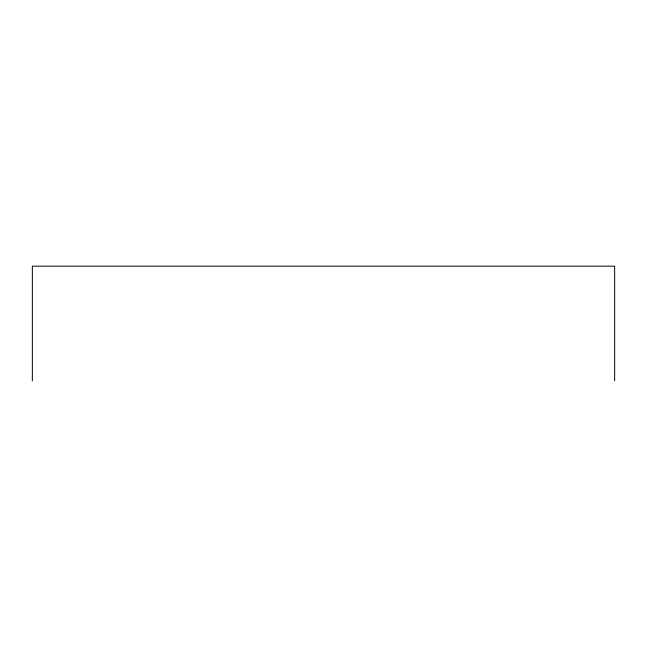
<?xml version="1.0" encoding="UTF-8"?>
<svg xmlns="http://www.w3.org/2000/svg" width="647" height="647" viewBox="0 0 647 647"><rect width="100%" height="100%" fill="white"/><g stroke="black" fill="none" stroke-linecap="round" stroke-linejoin="round"><path stroke-width="0.97" d="M614.65 380.824L614.65 266.176L32.35 266.176L32.35 380.824"/></g></svg>
